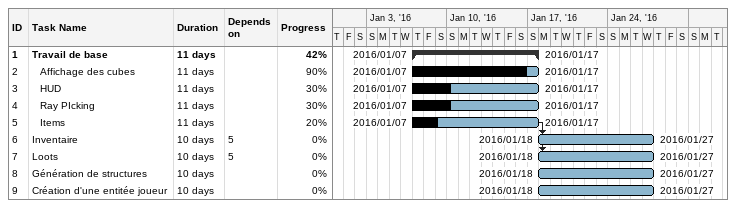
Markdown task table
| ID | Level | Task | Duration | Start | Finish | Predecessors | % complete |
|---|---|---|---|---|---|---|---|
| 1 | 1 | **Travail de base** | 11d | 2016-01-07 | 2016-01-17 |  | 42 |
| 2 | 2 | Affichage des cubes | 11d | 2016-01-07 | 2016-01-17 |  | 90 |
| 3 | 2 | HUD | 11d | 2016-01-07 | 2016-01-17 |  | 30 |
| 4 | 2 | Ray PIcking | 11d | 2016-01-07 | 2016-01-17 |  | 30 |
| 5 | 2 | Items | 11d | 2016-01-07 | 2016-01-17 |  | 20 |
| 6 | 1 | Inventaire | 10d | 2016-01-18 | 2016-01-27 | 5 | 0 |
| 7 | 1 | Loots | 10d | 2016-01-18 | 2016-01-27 | 5 | 0 |
| 8 | 1 | Génération de structures | 10d | 2016-01-18 | 2016-01-27 |  | 0 |
| 9 | 1 | Création d'une entitée joueur | 10d | 2016-01-18 | 2016-01-27 |  | 0 |
